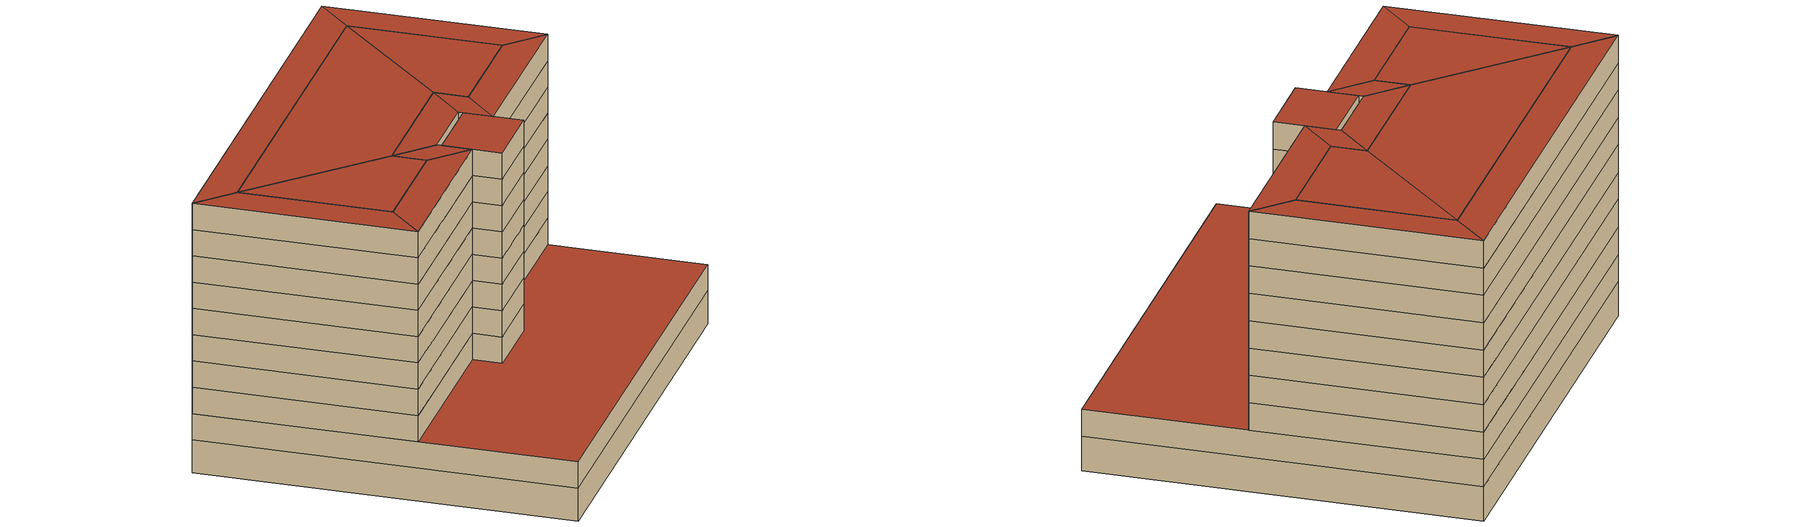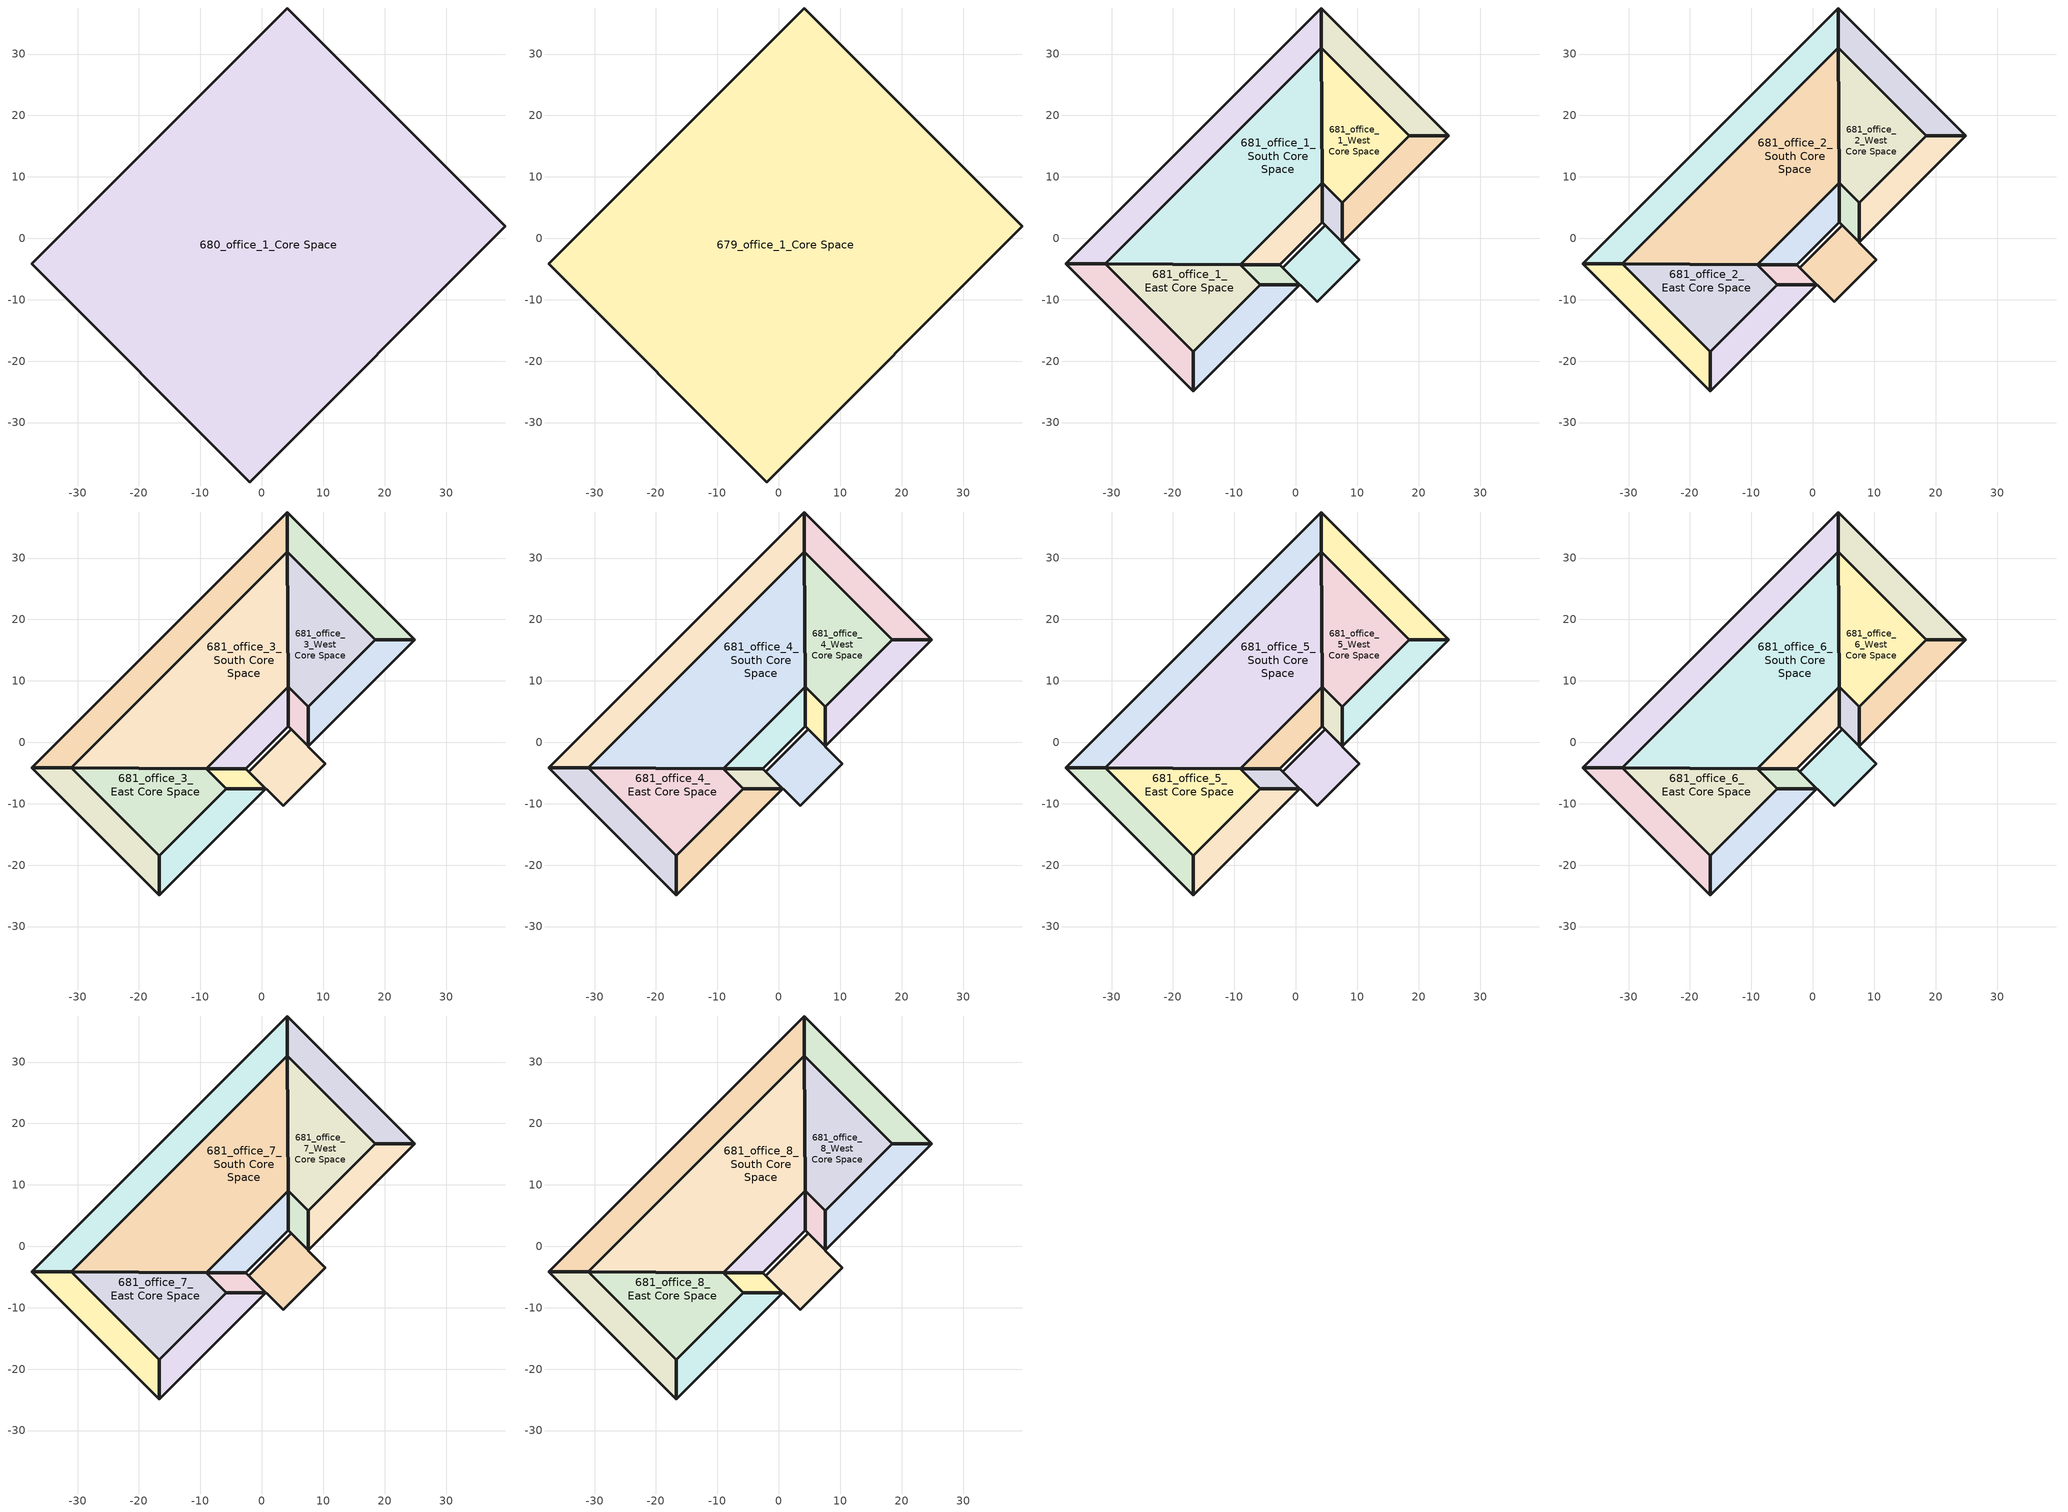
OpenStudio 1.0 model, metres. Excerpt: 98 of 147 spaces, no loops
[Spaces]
680_office_1_Core Space
 floor ground: -1.93,-39.67 -37.49,-4.11 4.11,37.49 39.67,1.93 z-4.57
 wall outside: -37.49,-4.11 -1.93,-39.67 39.67,1.93 4.11,37.49 -37.49,-4.11 z-4.57:0
 roof outside: 39.67,1.93 4.11,37.49 -37.49,-4.11 -1.93,-39.67 z0
679_office_1_Core Space
 floor ground: -1.93,-39.67 -37.49,-4.11 4.11,37.49 39.67,1.93 z0
 wall outside: -37.49,-4.11 -1.93,-39.67 39.67,1.93 4.11,37.49 -37.49,-4.11 z0:3.66
 roof outside: 39.67,1.93 4.11,37.49 -37.49,-4.11 -1.93,-39.67 z3.66
678_office_1_Core Space
 floor ground: 3.46,-10.36 -2.14,-4.76 4.76,2.14 10.36,-3.46 z3.66
 wall outside: -2.14,-4.76 3.46,-10.36 10.36,-3.46 4.76,2.14 -2.14,-4.76 z3.66:7.32
 roof outside: 10.36,-3.46 4.76,2.14 -2.14,-4.76 3.46,-10.36 z7.32
681_office_1_West Left Perimeter Space
 floor ground: 4.11,37.49 24.91,16.69 18.44,16.69 4.11,31.02 z3.66
 wall outside: 24.91,16.69 4.11,37.49 4.11,31.02 18.44,16.69 24.91,16.69 z3.66:7.32
 roof outside: 4.11,31.02 18.44,16.69 24.91,16.69 4.11,37.49 z7.32
681_office_1_North Left Perimeter Space
 floor ground: 24.91,16.69 7.56,-0.66 7.56,5.81 18.44,16.69 z3.66
 wall outside: 7.56,-0.66 24.91,16.69 18.44,16.69 7.56,5.81 7.56,-0.66 z3.66:7.32
 roof outside: 18.44,16.69 7.56,5.81 7.56,-0.66 24.91,16.69 z7.32
681_office_1_East Left Perimeter Space
 floor ground: 7.56,-0.66 4.32,2.57 4.32,9.04 7.56,5.81 z3.66
 wall outside: 4.32,2.57 7.56,-0.66 7.56,5.81 4.32,9.04 4.32,2.57 z3.66:7.32
 roof outside: 7.56,5.81 4.32,9.04 4.32,2.57 7.56,-0.66 z7.32
681_office_1_North Lower Perimeter Space
 floor ground: 4.32,2.57 -2.57,-4.32 -9.04,-4.32 4.32,9.04 z3.66
 wall outside: -2.57,-4.32 4.32,2.57 4.32,9.04 -9.04,-4.32 -2.57,-4.32 z3.66:7.32
 roof outside: 4.32,9.04 -9.04,-4.32 -2.57,-4.32 4.32,2.57 z7.32
681_office_1_West Right Perimeter Space
 floor ground: -2.57,-4.32 0.66,-7.56 -5.81,-7.56 -9.04,-4.32 z3.66
 wall outside: 0.66,-7.56 -2.57,-4.32 -9.04,-4.32 -5.81,-7.56 0.66,-7.56 z3.66:7.32
 roof outside: -9.04,-4.32 -5.81,-7.56 0.66,-7.56 -2.57,-4.32 z7.32
681_office_1_North Right Perimeter Space
 floor ground: 0.66,-7.56 -16.69,-24.91 -16.69,-18.44 -5.81,-7.56 z3.66
 wall outside: -16.69,-24.91 0.66,-7.56 -5.81,-7.56 -16.69,-18.44 -16.69,-24.91 z3.66:7.32
 roof outside: -5.81,-7.56 -16.69,-18.44 -16.69,-24.91 0.66,-7.56 z7.32
681_office_1_East Right Perimeter Space
 floor ground: -16.69,-24.91 -37.49,-4.11 -31.02,-4.11 -16.69,-18.44 z3.66
 wall outside: -37.49,-4.11 -16.69,-24.91 -16.69,-18.44 -31.02,-4.11 -37.49,-4.11 z3.66:7.32
 roof outside: -16.69,-18.44 -31.02,-4.11 -37.49,-4.11 -16.69,-24.91 z7.32
681_office_1_South Lower Perimeter Space
 floor ground: -37.49,-4.11 4.11,37.49 4.11,31.02 -31.02,-4.11 z3.66
 wall outside: 4.11,37.49 -37.49,-4.11 -31.02,-4.11 4.11,31.02 4.11,37.49 z3.66:7.32
 roof outside: -31.02,-4.11 4.11,31.02 4.11,37.49 -37.49,-4.11 z7.32
681_office_1_West Core Space
 floor ground: 4.11,31.02 18.44,16.69 7.56,5.81 4.32,9.04 z3.66
 wall outside: 18.44,16.69 4.11,31.02 4.32,9.04 7.56,5.81 18.44,16.69 z3.66:7.32
 roof outside: 4.32,9.04 7.56,5.81 18.44,16.69 4.11,31.02 z7.32
681_office_1_South Core Space
 floor ground: 4.32,9.04 -9.04,-4.32 -31.02,-4.11 4.11,31.02 z3.66
 wall outside: -9.04,-4.32 4.32,9.04 4.11,31.02 -31.02,-4.11 -9.04,-4.32 z3.66:7.32
 roof outside: 4.11,31.02 -31.02,-4.11 -9.04,-4.32 4.32,9.04 z7.32
681_office_1_East Core Space
 floor ground: -9.04,-4.32 -5.81,-7.56 -16.69,-18.44 -31.02,-4.11 z3.66
 wall outside: -5.81,-7.56 -9.04,-4.32 -31.02,-4.11 -16.69,-18.44 -5.81,-7.56 z3.66:7.32
 roof outside: -31.02,-4.11 -16.69,-18.44 -5.81,-7.56 -9.04,-4.32 z7.32
678_office_2_Core Space
 floor ground: 3.46,-10.36 -2.14,-4.76 4.76,2.14 10.36,-3.46 z7.32
 wall outside: -2.14,-4.76 3.46,-10.36 10.36,-3.46 4.76,2.14 -2.14,-4.76 z7.32:10.97
 roof outside: 10.36,-3.46 4.76,2.14 -2.14,-4.76 3.46,-10.36 z10.97
681_office_2_West Left Perimeter Space
 floor ground: 4.11,37.49 24.91,16.69 18.44,16.69 4.11,31.02 z7.32
 wall outside: 24.91,16.69 4.11,37.49 4.11,31.02 18.44,16.69 24.91,16.69 z7.32:10.97
 roof outside: 4.11,31.02 18.44,16.69 24.91,16.69 4.11,37.49 z10.97
681_office_2_North Left Perimeter Space
 floor ground: 24.91,16.69 7.56,-0.66 7.56,5.81 18.44,16.69 z7.32
 wall outside: 7.56,-0.66 24.91,16.69 18.44,16.69 7.56,5.81 7.56,-0.66 z7.32:10.97
 roof outside: 18.44,16.69 7.56,5.81 7.56,-0.66 24.91,16.69 z10.97
681_office_2_East Left Perimeter Space
 floor ground: 7.56,-0.66 4.32,2.57 4.32,9.04 7.56,5.81 z7.32
 wall outside: 4.32,2.57 7.56,-0.66 7.56,5.81 4.32,9.04 4.32,2.57 z7.32:10.97
 roof outside: 7.56,5.81 4.32,9.04 4.32,2.57 7.56,-0.66 z10.97
681_office_2_North Lower Perimeter Space
 floor ground: 4.32,2.57 -2.57,-4.32 -9.04,-4.32 4.32,9.04 z7.32
 wall outside: -2.57,-4.32 4.32,2.57 4.32,9.04 -9.04,-4.32 -2.57,-4.32 z7.32:10.97
 roof outside: 4.32,9.04 -9.04,-4.32 -2.57,-4.32 4.32,2.57 z10.97
681_office_2_West Right Perimeter Space
 floor ground: -2.57,-4.32 0.66,-7.56 -5.81,-7.56 -9.04,-4.32 z7.32
 wall outside: 0.66,-7.56 -2.57,-4.32 -9.04,-4.32 -5.81,-7.56 0.66,-7.56 z7.32:10.97
 roof outside: -9.04,-4.32 -5.81,-7.56 0.66,-7.56 -2.57,-4.32 z10.97
681_office_2_North Right Perimeter Space
 floor ground: 0.66,-7.56 -16.69,-24.91 -16.69,-18.44 -5.81,-7.56 z7.32
 wall outside: -16.69,-24.91 0.66,-7.56 -5.81,-7.56 -16.69,-18.44 -16.69,-24.91 z7.32:10.97
 roof outside: -5.81,-7.56 -16.69,-18.44 -16.69,-24.91 0.66,-7.56 z10.97
681_office_2_East Right Perimeter Space
 floor ground: -16.69,-24.91 -37.49,-4.11 -31.02,-4.11 -16.69,-18.44 z7.32
 wall outside: -37.49,-4.11 -16.69,-24.91 -16.69,-18.44 -31.02,-4.11 -37.49,-4.11 z7.32:10.97
 roof outside: -16.69,-18.44 -31.02,-4.11 -37.49,-4.11 -16.69,-24.91 z10.97
681_office_2_South Lower Perimeter Space
 floor ground: -37.49,-4.11 4.11,37.49 4.11,31.02 -31.02,-4.11 z7.32
 wall outside: 4.11,37.49 -37.49,-4.11 -31.02,-4.11 4.11,31.02 4.11,37.49 z7.32:10.97
 roof outside: -31.02,-4.11 4.11,31.02 4.11,37.49 -37.49,-4.11 z10.97
681_office_2_West Core Space
 floor ground: 4.11,31.02 18.44,16.69 7.56,5.81 4.32,9.04 z7.32
 wall outside: 18.44,16.69 4.11,31.02 4.32,9.04 7.56,5.81 18.44,16.69 z7.32:10.97
 roof outside: 4.32,9.04 7.56,5.81 18.44,16.69 4.11,31.02 z10.97
681_office_2_South Core Space
 floor ground: 4.32,9.04 -9.04,-4.32 -31.02,-4.11 4.11,31.02 z7.32
 wall outside: -9.04,-4.32 4.32,9.04 4.11,31.02 -31.02,-4.11 -9.04,-4.32 z7.32:10.97
 roof outside: 4.11,31.02 -31.02,-4.11 -9.04,-4.32 4.32,9.04 z10.97
681_office_2_East Core Space
 floor ground: -9.04,-4.32 -5.81,-7.56 -16.69,-18.44 -31.02,-4.11 z7.32
 wall outside: -5.81,-7.56 -9.04,-4.32 -31.02,-4.11 -16.69,-18.44 -5.81,-7.56 z7.32:10.97
 roof outside: -31.02,-4.11 -16.69,-18.44 -5.81,-7.56 -9.04,-4.32 z10.97
678_office_3_Core Space
 floor ground: 3.46,-10.36 -2.14,-4.76 4.76,2.14 10.36,-3.46 z10.97
 wall outside: -2.14,-4.76 3.46,-10.36 10.36,-3.46 4.76,2.14 -2.14,-4.76 z10.97:14.63
 roof outside: 10.36,-3.46 4.76,2.14 -2.14,-4.76 3.46,-10.36 z14.63
681_office_3_West Left Perimeter Space
 floor ground: 4.11,37.49 24.91,16.69 18.44,16.69 4.11,31.02 z10.97
 wall outside: 24.91,16.69 4.11,37.49 4.11,31.02 18.44,16.69 24.91,16.69 z10.97:14.63
 roof outside: 4.11,31.02 18.44,16.69 24.91,16.69 4.11,37.49 z14.63
681_office_3_North Left Perimeter Space
 floor ground: 24.91,16.69 7.56,-0.66 7.56,5.81 18.44,16.69 z10.97
 wall outside: 7.56,-0.66 24.91,16.69 18.44,16.69 7.56,5.81 7.56,-0.66 z10.97:14.63
 roof outside: 18.44,16.69 7.56,5.81 7.56,-0.66 24.91,16.69 z14.63
681_office_3_East Left Perimeter Space
 floor ground: 7.56,-0.66 4.32,2.57 4.32,9.04 7.56,5.81 z10.97
 wall outside: 4.32,2.57 7.56,-0.66 7.56,5.81 4.32,9.04 4.32,2.57 z10.97:14.63
 roof outside: 7.56,5.81 4.32,9.04 4.32,2.57 7.56,-0.66 z14.63
681_office_3_North Lower Perimeter Space
 floor ground: 4.32,2.57 -2.57,-4.32 -9.04,-4.32 4.32,9.04 z10.97
 wall outside: -2.57,-4.32 4.32,2.57 4.32,9.04 -9.04,-4.32 -2.57,-4.32 z10.97:14.63
 roof outside: 4.32,9.04 -9.04,-4.32 -2.57,-4.32 4.32,2.57 z14.63
681_office_3_West Right Perimeter Space
 floor ground: -2.57,-4.32 0.66,-7.56 -5.81,-7.56 -9.04,-4.32 z10.97
 wall outside: 0.66,-7.56 -2.57,-4.32 -9.04,-4.32 -5.81,-7.56 0.66,-7.56 z10.97:14.63
 roof outside: -9.04,-4.32 -5.81,-7.56 0.66,-7.56 -2.57,-4.32 z14.63
681_office_3_North Right Perimeter Space
 floor ground: 0.66,-7.56 -16.69,-24.91 -16.69,-18.44 -5.81,-7.56 z10.97
 wall outside: -16.69,-24.91 0.66,-7.56 -5.81,-7.56 -16.69,-18.44 -16.69,-24.91 z10.97:14.63
 roof outside: -5.81,-7.56 -16.69,-18.44 -16.69,-24.91 0.66,-7.56 z14.63
681_office_3_East Right Perimeter Space
 floor ground: -16.69,-24.91 -37.49,-4.11 -31.02,-4.11 -16.69,-18.44 z10.97
 wall outside: -37.49,-4.11 -16.69,-24.91 -16.69,-18.44 -31.02,-4.11 -37.49,-4.11 z10.97:14.63
 roof outside: -16.69,-18.44 -31.02,-4.11 -37.49,-4.11 -16.69,-24.91 z14.63
681_office_3_South Lower Perimeter Space
 floor ground: -37.49,-4.11 4.11,37.49 4.11,31.02 -31.02,-4.11 z10.97
 wall outside: 4.11,37.49 -37.49,-4.11 -31.02,-4.11 4.11,31.02 4.11,37.49 z10.97:14.63
 roof outside: -31.02,-4.11 4.11,31.02 4.11,37.49 -37.49,-4.11 z14.63
681_office_3_West Core Space
 floor ground: 4.11,31.02 18.44,16.69 7.56,5.81 4.32,9.04 z10.97
 wall outside: 18.44,16.69 4.11,31.02 4.32,9.04 7.56,5.81 18.44,16.69 z10.97:14.63
 roof outside: 4.32,9.04 7.56,5.81 18.44,16.69 4.11,31.02 z14.63
681_office_3_South Core Space
 floor ground: 4.32,9.04 -9.04,-4.32 -31.02,-4.11 4.11,31.02 z10.97
 wall outside: -9.04,-4.32 4.32,9.04 4.11,31.02 -31.02,-4.11 -9.04,-4.32 z10.97:14.63
 roof outside: 4.11,31.02 -31.02,-4.11 -9.04,-4.32 4.32,9.04 z14.63
681_office_3_East Core Space
 floor ground: -9.04,-4.32 -5.81,-7.56 -16.69,-18.44 -31.02,-4.11 z10.97
 wall outside: -5.81,-7.56 -9.04,-4.32 -31.02,-4.11 -16.69,-18.44 -5.81,-7.56 z10.97:14.63
 roof outside: -31.02,-4.11 -16.69,-18.44 -5.81,-7.56 -9.04,-4.32 z14.63
678_office_4_Core Space
 floor ground: 3.46,-10.36 -2.14,-4.76 4.76,2.14 10.36,-3.46 z14.63
 wall outside: -2.14,-4.76 3.46,-10.36 10.36,-3.46 4.76,2.14 -2.14,-4.76 z14.63:18.29
 roof outside: 10.36,-3.46 4.76,2.14 -2.14,-4.76 3.46,-10.36 z18.29
681_office_4_West Left Perimeter Space
 floor ground: 4.11,37.49 24.91,16.69 18.44,16.69 4.11,31.02 z14.63
 wall outside: 24.91,16.69 4.11,37.49 4.11,31.02 18.44,16.69 24.91,16.69 z14.63:18.29
 roof outside: 4.11,31.02 18.44,16.69 24.91,16.69 4.11,37.49 z18.29
681_office_4_North Left Perimeter Space
 floor ground: 24.91,16.69 7.56,-0.66 7.56,5.81 18.44,16.69 z14.63
 wall outside: 7.56,-0.66 24.91,16.69 18.44,16.69 7.56,5.81 7.56,-0.66 z14.63:18.29
 roof outside: 18.44,16.69 7.56,5.81 7.56,-0.66 24.91,16.69 z18.29
681_office_4_East Left Perimeter Space
 floor ground: 7.56,-0.66 4.32,2.57 4.32,9.04 7.56,5.81 z14.63
 wall outside: 4.32,2.57 7.56,-0.66 7.56,5.81 4.32,9.04 4.32,2.57 z14.63:18.29
 roof outside: 7.56,5.81 4.32,9.04 4.32,2.57 7.56,-0.66 z18.29
681_office_4_North Lower Perimeter Space
 floor ground: 4.32,2.57 -2.57,-4.32 -9.04,-4.32 4.32,9.04 z14.63
 wall outside: -2.57,-4.32 4.32,2.57 4.32,9.04 -9.04,-4.32 -2.57,-4.32 z14.63:18.29
 roof outside: 4.32,9.04 -9.04,-4.32 -2.57,-4.32 4.32,2.57 z18.29
681_office_4_West Right Perimeter Space
 floor ground: -2.57,-4.32 0.66,-7.56 -5.81,-7.56 -9.04,-4.32 z14.63
 wall outside: 0.66,-7.56 -2.57,-4.32 -9.04,-4.32 -5.81,-7.56 0.66,-7.56 z14.63:18.29
 roof outside: -9.04,-4.32 -5.81,-7.56 0.66,-7.56 -2.57,-4.32 z18.29
681_office_4_North Right Perimeter Space
 floor ground: 0.66,-7.56 -16.69,-24.91 -16.69,-18.44 -5.81,-7.56 z14.63
 wall outside: -16.69,-24.91 0.66,-7.56 -5.81,-7.56 -16.69,-18.44 -16.69,-24.91 z14.63:18.29
 roof outside: -5.81,-7.56 -16.69,-18.44 -16.69,-24.91 0.66,-7.56 z18.29
681_office_4_East Right Perimeter Space
 floor ground: -16.69,-24.91 -37.49,-4.11 -31.02,-4.11 -16.69,-18.44 z14.63
 wall outside: -37.49,-4.11 -16.69,-24.91 -16.69,-18.44 -31.02,-4.11 -37.49,-4.11 z14.63:18.29
 roof outside: -16.69,-18.44 -31.02,-4.11 -37.49,-4.11 -16.69,-24.91 z18.29
681_office_4_South Lower Perimeter Space
 floor ground: -37.49,-4.11 4.11,37.49 4.11,31.02 -31.02,-4.11 z14.63
 wall outside: 4.11,37.49 -37.49,-4.11 -31.02,-4.11 4.11,31.02 4.11,37.49 z14.63:18.29
 roof outside: -31.02,-4.11 4.11,31.02 4.11,37.49 -37.49,-4.11 z18.29
681_office_4_West Core Space
 floor ground: 4.11,31.02 18.44,16.69 7.56,5.81 4.32,9.04 z14.63
 wall outside: 18.44,16.69 4.11,31.02 4.32,9.04 7.56,5.81 18.44,16.69 z14.63:18.29
 roof outside: 4.32,9.04 7.56,5.81 18.44,16.69 4.11,31.02 z18.29
681_office_4_South Core Space
 floor ground: 4.32,9.04 -9.04,-4.32 -31.02,-4.11 4.11,31.02 z14.63
 wall outside: -9.04,-4.32 4.32,9.04 4.11,31.02 -31.02,-4.11 -9.04,-4.32 z14.63:18.29
 roof outside: 4.11,31.02 -31.02,-4.11 -9.04,-4.32 4.32,9.04 z18.29
681_office_4_East Core Space
 floor ground: -9.04,-4.32 -5.81,-7.56 -16.69,-18.44 -31.02,-4.11 z14.63
 wall outside: -5.81,-7.56 -9.04,-4.32 -31.02,-4.11 -16.69,-18.44 -5.81,-7.56 z14.63:18.29
 roof outside: -31.02,-4.11 -16.69,-18.44 -5.81,-7.56 -9.04,-4.32 z18.29
678_office_5_Core Space
 floor ground: 3.46,-10.36 -2.14,-4.76 4.76,2.14 10.36,-3.46 z18.29
 wall outside: -2.14,-4.76 3.46,-10.36 10.36,-3.46 4.76,2.14 -2.14,-4.76 z18.29:21.95
 roof outside: 10.36,-3.46 4.76,2.14 -2.14,-4.76 3.46,-10.36 z21.95
681_office_5_West Left Perimeter Space
 floor ground: 4.11,37.49 24.91,16.69 18.44,16.69 4.11,31.02 z18.29
 wall outside: 24.91,16.69 4.11,37.49 4.11,31.02 18.44,16.69 24.91,16.69 z18.29:21.95
 roof outside: 4.11,31.02 18.44,16.69 24.91,16.69 4.11,37.49 z21.95
681_office_5_North Left Perimeter Space
 floor ground: 24.91,16.69 7.56,-0.66 7.56,5.81 18.44,16.69 z18.29
 wall outside: 7.56,-0.66 24.91,16.69 18.44,16.69 7.56,5.81 7.56,-0.66 z18.29:21.95
 roof outside: 18.44,16.69 7.56,5.81 7.56,-0.66 24.91,16.69 z21.95
681_office_5_East Left Perimeter Space
 floor ground: 7.56,-0.66 4.32,2.57 4.32,9.04 7.56,5.81 z18.29
 wall outside: 4.32,2.57 7.56,-0.66 7.56,5.81 4.32,9.04 4.32,2.57 z18.29:21.95
 roof outside: 7.56,5.81 4.32,9.04 4.32,2.57 7.56,-0.66 z21.95
681_office_5_North Lower Perimeter Space
 floor ground: 4.32,2.57 -2.57,-4.32 -9.04,-4.32 4.32,9.04 z18.29
 wall outside: -2.57,-4.32 4.32,2.57 4.32,9.04 -9.04,-4.32 -2.57,-4.32 z18.29:21.95
 roof outside: 4.32,9.04 -9.04,-4.32 -2.57,-4.32 4.32,2.57 z21.95
681_office_5_West Right Perimeter Space
 floor ground: -2.57,-4.32 0.66,-7.56 -5.81,-7.56 -9.04,-4.32 z18.29
 wall outside: 0.66,-7.56 -2.57,-4.32 -9.04,-4.32 -5.81,-7.56 0.66,-7.56 z18.29:21.95
 roof outside: -9.04,-4.32 -5.81,-7.56 0.66,-7.56 -2.57,-4.32 z21.95
681_office_5_North Right Perimeter Space
 floor ground: 0.66,-7.56 -16.69,-24.91 -16.69,-18.44 -5.81,-7.56 z18.29
 wall outside: -16.69,-24.91 0.66,-7.56 -5.81,-7.56 -16.69,-18.44 -16.69,-24.91 z18.29:21.95
 roof outside: -5.81,-7.56 -16.69,-18.44 -16.69,-24.91 0.66,-7.56 z21.95
681_office_5_East Right Perimeter Space
 floor ground: -16.69,-24.91 -37.49,-4.11 -31.02,-4.11 -16.69,-18.44 z18.29
 wall outside: -37.49,-4.11 -16.69,-24.91 -16.69,-18.44 -31.02,-4.11 -37.49,-4.11 z18.29:21.95
 roof outside: -16.69,-18.44 -31.02,-4.11 -37.49,-4.11 -16.69,-24.91 z21.95
681_office_5_South Lower Perimeter Space
 floor ground: -37.49,-4.11 4.11,37.49 4.11,31.02 -31.02,-4.11 z18.29
 wall outside: 4.11,37.49 -37.49,-4.11 -31.02,-4.11 4.11,31.02 4.11,37.49 z18.29:21.95
 roof outside: -31.02,-4.11 4.11,31.02 4.11,37.49 -37.49,-4.11 z21.95
681_office_5_West Core Space
 floor ground: 4.11,31.02 18.44,16.69 7.56,5.81 4.32,9.04 z18.29
 wall outside: 18.44,16.69 4.11,31.02 4.32,9.04 7.56,5.81 18.44,16.69 z18.29:21.95
 roof outside: 4.32,9.04 7.56,5.81 18.44,16.69 4.11,31.02 z21.95
681_office_5_South Core Space
 floor ground: 4.32,9.04 -9.04,-4.32 -31.02,-4.11 4.11,31.02 z18.29
 wall outside: -9.04,-4.32 4.32,9.04 4.11,31.02 -31.02,-4.11 -9.04,-4.32 z18.29:21.95
 roof outside: 4.11,31.02 -31.02,-4.11 -9.04,-4.32 4.32,9.04 z21.95
681_office_5_East Core Space
 floor ground: -9.04,-4.32 -5.81,-7.56 -16.69,-18.44 -31.02,-4.11 z18.29
 wall outside: -5.81,-7.56 -9.04,-4.32 -31.02,-4.11 -16.69,-18.44 -5.81,-7.56 z18.29:21.95
 roof outside: -31.02,-4.11 -16.69,-18.44 -5.81,-7.56 -9.04,-4.32 z21.95
678_office_6_Core Space
 floor ground: 3.46,-10.36 -2.14,-4.76 4.76,2.14 10.36,-3.46 z21.95
 wall outside: -2.14,-4.76 3.46,-10.36 10.36,-3.46 4.76,2.14 -2.14,-4.76 z21.95:25.6
 roof outside: 10.36,-3.46 4.76,2.14 -2.14,-4.76 3.46,-10.36 z25.6
681_office_6_West Left Perimeter Space
 floor ground: 4.11,37.49 24.91,16.69 18.44,16.69 4.11,31.02 z21.95
 wall outside: 24.91,16.69 4.11,37.49 4.11,31.02 18.44,16.69 24.91,16.69 z21.95:25.6
 roof outside: 4.11,31.02 18.44,16.69 24.91,16.69 4.11,37.49 z25.6
681_office_6_North Left Perimeter Space
 floor ground: 24.91,16.69 7.56,-0.66 7.56,5.81 18.44,16.69 z21.95
 wall outside: 7.56,-0.66 24.91,16.69 18.44,16.69 7.56,5.81 7.56,-0.66 z21.95:25.6
 roof outside: 18.44,16.69 7.56,5.81 7.56,-0.66 24.91,16.69 z25.6
681_office_6_East Left Perimeter Space
 floor ground: 7.56,-0.66 4.32,2.57 4.32,9.04 7.56,5.81 z21.95
 wall outside: 4.32,2.57 7.56,-0.66 7.56,5.81 4.32,9.04 4.32,2.57 z21.95:25.6
 roof outside: 7.56,5.81 4.32,9.04 4.32,2.57 7.56,-0.66 z25.6
681_office_6_North Lower Perimeter Space
 floor ground: 4.32,2.57 -2.57,-4.32 -9.04,-4.32 4.32,9.04 z21.95
 wall outside: -2.57,-4.32 4.32,2.57 4.32,9.04 -9.04,-4.32 -2.57,-4.32 z21.95:25.6
 roof outside: 4.32,9.04 -9.04,-4.32 -2.57,-4.32 4.32,2.57 z25.6
681_office_6_West Right Perimeter Space
 floor ground: -2.57,-4.32 0.66,-7.56 -5.81,-7.56 -9.04,-4.32 z21.95
 wall outside: 0.66,-7.56 -2.57,-4.32 -9.04,-4.32 -5.81,-7.56 0.66,-7.56 z21.95:25.6
 roof outside: -9.04,-4.32 -5.81,-7.56 0.66,-7.56 -2.57,-4.32 z25.6
681_office_6_North Right Perimeter Space
 floor ground: 0.66,-7.56 -16.69,-24.91 -16.69,-18.44 -5.81,-7.56 z21.95
 wall outside: -16.69,-24.91 0.66,-7.56 -5.81,-7.56 -16.69,-18.44 -16.69,-24.91 z21.95:25.6
 roof outside: -5.81,-7.56 -16.69,-18.44 -16.69,-24.91 0.66,-7.56 z25.6
681_office_6_East Right Perimeter Space
 floor ground: -16.69,-24.91 -37.49,-4.11 -31.02,-4.11 -16.69,-18.44 z21.95
 wall outside: -37.49,-4.11 -16.69,-24.91 -16.69,-18.44 -31.02,-4.11 -37.49,-4.11 z21.95:25.6
 roof outside: -16.69,-18.44 -31.02,-4.11 -37.49,-4.11 -16.69,-24.91 z25.6
681_office_6_South Lower Perimeter Space
 floor ground: -37.49,-4.11 4.11,37.49 4.11,31.02 -31.02,-4.11 z21.95
 wall outside: 4.11,37.49 -37.49,-4.11 -31.02,-4.11 4.11,31.02 4.11,37.49 z21.95:25.6
 roof outside: -31.02,-4.11 4.11,31.02 4.11,37.49 -37.49,-4.11 z25.6
681_office_6_West Core Space
 floor ground: 4.11,31.02 18.44,16.69 7.56,5.81 4.32,9.04 z21.95
 wall outside: 18.44,16.69 4.11,31.02 4.32,9.04 7.56,5.81 18.44,16.69 z21.95:25.6
 roof outside: 4.32,9.04 7.56,5.81 18.44,16.69 4.11,31.02 z25.6
681_office_6_South Core Space
 floor ground: 4.32,9.04 -9.04,-4.32 -31.02,-4.11 4.11,31.02 z21.95
 wall outside: -9.04,-4.32 4.32,9.04 4.11,31.02 -31.02,-4.11 -9.04,-4.32 z21.95:25.6
 roof outside: 4.11,31.02 -31.02,-4.11 -9.04,-4.32 4.32,9.04 z25.6
681_office_6_East Core Space
 floor ground: -9.04,-4.32 -5.81,-7.56 -16.69,-18.44 -31.02,-4.11 z21.95
 wall outside: -5.81,-7.56 -9.04,-4.32 -31.02,-4.11 -16.69,-18.44 -5.81,-7.56 z21.95:25.6
 roof outside: -31.02,-4.11 -16.69,-18.44 -5.81,-7.56 -9.04,-4.32 z25.6
678_office_7_Core Space
 floor ground: 3.46,-10.36 -2.14,-4.76 4.76,2.14 10.36,-3.46 z25.6
 wall outside: -2.14,-4.76 3.46,-10.36 10.36,-3.46 4.76,2.14 -2.14,-4.76 z25.6:29.26
 roof outside: 10.36,-3.46 4.76,2.14 -2.14,-4.76 3.46,-10.36 z29.26
681_office_7_West Left Perimeter Space
 floor ground: 4.11,37.49 24.91,16.69 18.44,16.69 4.11,31.02 z25.6
 wall outside: 24.91,16.69 4.11,37.49 4.11,31.02 18.44,16.69 24.91,16.69 z25.6:29.26
 roof outside: 4.11,31.02 18.44,16.69 24.91,16.69 4.11,37.49 z29.26
681_office_7_North Left Perimeter Space
 floor ground: 24.91,16.69 7.56,-0.66 7.56,5.81 18.44,16.69 z25.6
 wall outside: 7.56,-0.66 24.91,16.69 18.44,16.69 7.56,5.81 7.56,-0.66 z25.6:29.26
 roof outside: 18.44,16.69 7.56,5.81 7.56,-0.66 24.91,16.69 z29.26
681_office_7_East Left Perimeter Space
 floor ground: 7.56,-0.66 4.32,2.57 4.32,9.04 7.56,5.81 z25.6
 wall outside: 4.32,2.57 7.56,-0.66 7.56,5.81 4.32,9.04 4.32,2.57 z25.6:29.26
 roof outside: 7.56,5.81 4.32,9.04 4.32,2.57 7.56,-0.66 z29.26
681_office_7_North Lower Perimeter Space
 floor ground: 4.32,2.57 -2.57,-4.32 -9.04,-4.32 4.32,9.04 z25.6
 wall outside: -2.57,-4.32 4.32,2.57 4.32,9.04 -9.04,-4.32 -2.57,-4.32 z25.6:29.26
 roof outside: 4.32,9.04 -9.04,-4.32 -2.57,-4.32 4.32,2.57 z29.26
681_office_7_West Right Perimeter Space
 floor ground: -2.57,-4.32 0.66,-7.56 -5.81,-7.56 -9.04,-4.32 z25.6
 wall outside: 0.66,-7.56 -2.57,-4.32 -9.04,-4.32 -5.81,-7.56 0.66,-7.56 z25.6:29.26
 roof outside: -9.04,-4.32 -5.81,-7.56 0.66,-7.56 -2.57,-4.32 z29.26
681_office_7_North Right Perimeter Space
 floor ground: 0.66,-7.56 -16.69,-24.91 -16.69,-18.44 -5.81,-7.56 z25.6
 wall outside: -16.69,-24.91 0.66,-7.56 -5.81,-7.56 -16.69,-18.44 -16.69,-24.91 z25.6:29.26
 roof outside: -5.81,-7.56 -16.69,-18.44 -16.69,-24.91 0.66,-7.56 z29.26
681_office_7_East Right Perimeter Space
 floor ground: -16.69,-24.91 -37.49,-4.11 -31.02,-4.11 -16.69,-18.44 z25.6
 wall outside: -37.49,-4.11 -16.69,-24.91 -16.69,-18.44 -31.02,-4.11 -37.49,-4.11 z25.6:29.26
 roof outside: -16.69,-18.44 -31.02,-4.11 -37.49,-4.11 -16.69,-24.91 z29.26
681_office_7_South Lower Perimeter Space
 floor ground: -37.49,-4.11 4.11,37.49 4.11,31.02 -31.02,-4.11 z25.6
 wall outside: 4.11,37.49 -37.49,-4.11 -31.02,-4.11 4.11,31.02 4.11,37.49 z25.6:29.26
 roof outside: -31.02,-4.11 4.11,31.02 4.11,37.49 -37.49,-4.11 z29.26
681_office_7_West Core Space
 floor ground: 4.11,31.02 18.44,16.69 7.56,5.81 4.32,9.04 z25.6
 wall outside: 18.44,16.69 4.11,31.02 4.32,9.04 7.56,5.81 18.44,16.69 z25.6:29.26
 roof outside: 4.32,9.04 7.56,5.81 18.44,16.69 4.11,31.02 z29.26
681_office_7_South Core Space
 floor ground: 4.32,9.04 -9.04,-4.32 -31.02,-4.11 4.11,31.02 z25.6
 wall outside: -9.04,-4.32 4.32,9.04 4.11,31.02 -31.02,-4.11 -9.04,-4.32 z25.6:29.26
 roof outside: 4.11,31.02 -31.02,-4.11 -9.04,-4.32 4.32,9.04 z29.26
681_office_7_East Core Space
 floor ground: -9.04,-4.32 -5.81,-7.56 -16.69,-18.44 -31.02,-4.11 z25.6
 wall outside: -5.81,-7.56 -9.04,-4.32 -31.02,-4.11 -16.69,-18.44 -5.81,-7.56 z25.6:29.26
 roof outside: -31.02,-4.11 -16.69,-18.44 -5.81,-7.56 -9.04,-4.32 z29.26
678_office_8_Core Space
 floor ground: 3.46,-10.36 -2.14,-4.76 4.76,2.14 10.36,-3.46 z29.26
 wall outside: -2.14,-4.76 3.46,-10.36 10.36,-3.46 4.76,2.14 -2.14,-4.76 z29.26:32.92
 roof outside: 10.36,-3.46 4.76,2.14 -2.14,-4.76 3.46,-10.36 z32.92
681_office_8_West Left Perimeter Space
 floor ground: 4.11,37.49 24.91,16.69 18.44,16.69 4.11,31.02 z29.26
 wall outside: 24.91,16.69 4.11,37.49 4.11,31.02 18.44,16.69 24.91,16.69 z29.26:32.92
 roof outside: 4.11,31.02 18.44,16.69 24.91,16.69 4.11,37.49 z32.92
681_office_8_North Left Perimeter Space
 floor ground: 24.91,16.69 7.56,-0.66 7.56,5.81 18.44,16.69 z29.26
 wall outside: 7.56,-0.66 24.91,16.69 18.44,16.69 7.56,5.81 7.56,-0.66 z29.26:32.92
 roof outside: 18.44,16.69 7.56,5.81 7.56,-0.66 24.91,16.69 z32.92
681_office_8_East Left Perimeter Space
 floor ground: 7.56,-0.66 4.32,2.57 4.32,9.04 7.56,5.81 z29.26
 wall outside: 4.32,2.57 7.56,-0.66 7.56,5.81 4.32,9.04 4.32,2.57 z29.26:32.92
 roof outside: 7.56,5.81 4.32,9.04 4.32,2.57 7.56,-0.66 z32.92
681_office_8_North Lower Perimeter Space
 floor ground: 4.32,2.57 -2.57,-4.32 -9.04,-4.32 4.32,9.04 z29.26
 wall outside: -2.57,-4.32 4.32,2.57 4.32,9.04 -9.04,-4.32 -2.57,-4.32 z29.26:32.92
 roof outside: 4.32,9.04 -9.04,-4.32 -2.57,-4.32 4.32,2.57 z32.92
681_office_8_West Right Perimeter Space
 floor ground: -2.57,-4.32 0.66,-7.56 -5.81,-7.56 -9.04,-4.32 z29.26
 wall outside: 0.66,-7.56 -2.57,-4.32 -9.04,-4.32 -5.81,-7.56 0.66,-7.56 z29.26:32.92
 roof outside: -9.04,-4.32 -5.81,-7.56 0.66,-7.56 -2.57,-4.32 z32.92
681_office_8_North Right Perimeter Space
 floor ground: 0.66,-7.56 -16.69,-24.91 -16.69,-18.44 -5.81,-7.56 z29.26
 wall outside: -16.69,-24.91 0.66,-7.56 -5.81,-7.56 -16.69,-18.44 -16.69,-24.91 z29.26:32.92
 roof outside: -5.81,-7.56 -16.69,-18.44 -16.69,-24.91 0.66,-7.56 z32.92
681_office_8_East Right Perimeter Space
 floor ground: -16.69,-24.91 -37.49,-4.11 -31.02,-4.11 -16.69,-18.44 z29.26
 wall outside: -37.49,-4.11 -16.69,-24.91 -16.69,-18.44 -31.02,-4.11 -37.49,-4.11 z29.26:32.92
 roof outside: -16.69,-18.44 -31.02,-4.11 -37.49,-4.11 -16.69,-24.91 z32.92
681_office_8_South Lower Perimeter Space
 floor ground: -37.49,-4.11 4.11,37.49 4.11,31.02 -31.02,-4.11 z29.26
 wall outside: 4.11,37.49 -37.49,-4.11 -31.02,-4.11 4.11,31.02 4.11,37.49 z29.26:32.92
 roof outside: -31.02,-4.11 4.11,31.02 4.11,37.49 -37.49,-4.11 z32.92
681_office_8_West Core Space
 floor ground: 4.11,31.02 18.44,16.69 7.56,5.81 4.32,9.04 z29.26
 wall outside: 18.44,16.69 4.11,31.02 4.32,9.04 7.56,5.81 18.44,16.69 z29.26:32.92
 roof outside: 4.32,9.04 7.56,5.81 18.44,16.69 4.11,31.02 z32.92
681_office_8_South Core Space
 floor ground: 4.32,9.04 -9.04,-4.32 -31.02,-4.11 4.11,31.02 z29.26
 wall outside: -9.04,-4.32 4.32,9.04 4.11,31.02 -31.02,-4.11 -9.04,-4.32 z29.26:32.92
 roof outside: 4.11,31.02 -31.02,-4.11 -9.04,-4.32 4.32,9.04 z32.92
681_office_8_East Core Space
 floor ground: -9.04,-4.32 -5.81,-7.56 -16.69,-18.44 -31.02,-4.11 z29.26
 wall outside: -5.81,-7.56 -9.04,-4.32 -31.02,-4.11 -16.69,-18.44 -5.81,-7.56 z29.26:32.92
 roof outside: -31.02,-4.11 -16.69,-18.44 -5.81,-7.56 -9.04,-4.32 z32.92
[Building]
Building 1: Default Construction Set=Default Construction Set 1
[Construction]
INT-FLOOR-TOPSIDE: 1/2IN Gypsum, 4IN CONCRETE HW, CP02 CARPET PAD
INT-FLOOR-UNDERSIDE: CP02 CARPET PAD, 4IN CONCRETE HW, 1/2IN Gypsum
Standard_Int-Wall: 1/2IN Gypsum, 1/2IN Gypsum
[Material] Thermal Absorptance=0.9
Name | Roughness | Thickness {m} | Conductivity {W/m-K} | Density {kg/m3} | Specific Heat {J/kg-K} | Solar Absorptance | Visible Absorptance
1/2IN Gypsum | Smooth | 0.0127 | 0.16 | 784.9 | 830 | 0.92 | 0.92
4IN CONCRETE HW | Rough | 0.1016 | 1.311 | 2240 | 836.8 | 0.7 | 0.7
[Material:NoMass]
CP02 CARPET PAD: Roughness=VeryRough; Thermal Resistance {m2-K/W}=0.2165; Thermal Absorptance=0.9; Solar Absorptance=0.7; Visible Absorptance=0.8
[DefaultSurfaceConstructions]
Default Surface Constructions 1: Floor Construction=INT-FLOOR-TOPSIDE; Wall Construction=Standard_Int-Wall; Roof Ceiling Construction=INT-FLOOR-UNDERSIDE
[DefaultConstructionSet]
Default Construction Set 1: Default Interior Surface Constructions=Default Surface Constructions 1
[BuildingStory]
Name | Nominal Z Coordinate {m} | Nominal Floor to Floor Height {m}
Story 1; Story 14; Story 16 | 0 | 3.6576
Story 2; Story 17 | 3.6576 | 3.6576
Story 3; Story 18 | 7.3152 | 3.6576
Story 4; Story 19 | 10.9728 | 3.6576
Story 5; Story 20 | 14.6304 | 3.6576
Story 6; Story 21 | 18.288 | 3.6576
Story 7; Story 22 | 21.9456 | 3.6576
Story 8; Story 23 | 25.6032 | 3.6576
Story 15 | 0 | 4.572
[ThermalZone] Use Ideal Air Loads=No
Thermal Zone 1; Thermal Zone 2; Thermal Zone 3; Thermal Zone 4; Thermal Zone 5; Thermal Zone 6; Thermal Zone 7; Thermal Zone 8; Thermal Zone 14; Thermal Zone 15; 681_office_1_West Left Perimeter; 681_office_1_North Left Perimeter; 681_office_1_East Left Perimeter; 681_office_1_North Lower Perimeter; 681_office_1_West Right Perimeter; 681_office_1_North Right Perimeter; 681_office_1_East Right Perimeter; 681_office_1_South Lower Perimeter; 681_office_1_West Core; 681_office_1_South Core; 681_office_1_East Core; 681_office_2_West Left Perimeter; 681_office_2_North Left Perimeter; 681_office_2_East Left Perimeter; 681_office_2_North Lower Perimeter; 681_office_2_West Right Perimeter; 681_office_2_North Right Perimeter; 681_office_2_East Right Perimeter; 681_office_2_South Lower Perimeter; 681_office_2_West Core; 681_office_2_South Core; 681_office_2_East Core; 681_office_3_West Left Perimeter; 681_office_3_North Left Perimeter; 681_office_3_East Left Perimeter; 681_office_3_North Lower Perimeter; 681_office_3_West Right Perimeter; 681_office_3_North Right Perimeter; 681_office_3_East Right Perimeter; 681_office_3_South Lower Perimeter; 681_office_3_West Core; 681_office_3_South Core; 681_office_3_East Core; 681_office_4_West Left Perimeter; 681_office_4_North Left Perimeter; 681_office_4_East Left Perimeter; 681_office_4_North Lower Perimeter; 681_office_4_West Right Perimeter; 681_office_4_North Right Perimeter; 681_office_4_East Right Perimeter; 681_office_4_South Lower Perimeter; 681_office_4_West Core; 681_office_4_South Core; 681_office_4_East Core; 681_office_5_West Left Perimeter; 681_office_5_North Left Perimeter; 681_office_5_East Left Perimeter; 681_office_5_North Lower Perimeter; 681_office_5_West Right Perimeter; 681_office_5_North Right Perimeter; 681_office_5_East Right Perimeter; 681_office_5_South Lower Perimeter; 681_office_5_West Core; 681_office_5_South Core; 681_office_5_East Core; 681_office_6_West Left Perimeter; 681_office_6_North Left Perimeter; 681_office_6_East Left Perimeter; 681_office_6_North Lower Perimeter; 681_office_6_West Right Perimeter; 681_office_6_North Right Perimeter; 681_office_6_East Right Perimeter; 681_office_6_South Lower Perimeter; 681_office_6_West Core; 681_office_6_South Core; 681_office_6_East Core; 681_office_7_West Left Perimeter; 681_office_7_North Left Perimeter; 681_office_7_East Left Perimeter; 681_office_7_North Lower Perimeter; 681_office_7_West Right Perimeter; 681_office_7_North Right Perimeter; 681_office_7_East Right Perimeter; 681_office_7_South Lower Perimeter; 681_office_7_West Core; 681_office_7_South Core; 681_office_7_East Core; 681_office_8_West Left Perimeter; 681_office_8_North Left Perimeter; 681_office_8_East Left Perimeter; 681_office_8_North Lower Perimeter; 681_office_8_West Right Perimeter; 681_office_8_North Right Perimeter; 681_office_8_East Right Perimeter; 681_office_8_South Lower Perimeter; 681_office_8_West Core; 681_office_8_South Core; 681_office_8_East Core
[Sizing:Zone] Zone Cooling Design Supply Air Temperature {C}=14; Zone Heating Design Supply Air Temperature {C}=40; Zone Cooling Design Supply Air Humidity Ratio {kg-H2O/kg-air}=0.0085; Zone Heating Design Supply Air Humidity Ratio {kg-H2O/kg-air}=0.008; Cooling Design Air Flow Method=DesignDay; Heating Design Air Flow Method=DesignDay
Thermal Zone 1; Thermal Zone 2; Thermal Zone 3; Thermal Zone 4; Thermal Zone 5; Thermal Zone 6; Thermal Zone 7; Thermal Zone 8; Thermal Zone 9; Thermal Zone 10; Thermal Zone 11; Thermal Zone 12; Thermal Zone 13; Thermal Zone 14; Thermal Zone 15; 681_office_1_West Left Perimeter; 681_office_1_North Left Perimeter; 681_office_1_East Left Perimeter; 681_office_1_North Lower Perimeter; 681_office_1_West Right Perimeter; 681_office_1_North Right Perimeter; 681_office_1_East Right Perimeter; 681_office_1_South Lower Perimeter; 681_office_1_West Core; 681_office_1_South Core; 681_office_1_East Core; 681_office_2_West Left Perimeter; 681_office_2_North Left Perimeter; 681_office_2_East Left Perimeter; 681_office_2_North Lower Perimeter; 681_office_2_West Right Perimeter; 681_office_2_North Right Perimeter; 681_office_2_East Right Perimeter; 681_office_2_South Lower Perimeter; 681_office_2_West Core; 681_office_2_South Core; 681_office_2_East Core; 681_office_3_West Left Perimeter; 681_office_3_North Left Perimeter; 681_office_3_East Left Perimeter; 681_office_3_North Lower Perimeter; 681_office_3_West Right Perimeter; 681_office_3_North Right Perimeter; 681_office_3_East Right Perimeter; 681_office_3_South Lower Perimeter; 681_office_3_West Core; 681_office_3_South Core; 681_office_3_East Core; 681_office_4_West Left Perimeter; 681_office_4_North Left Perimeter; 681_office_4_East Left Perimeter; 681_office_4_North Lower Perimeter; 681_office_4_West Right Perimeter; 681_office_4_North Right Perimeter; 681_office_4_East Right Perimeter; 681_office_4_South Lower Perimeter; 681_office_4_West Core; 681_office_4_South Core; 681_office_4_East Core; 681_office_5_West Left Perimeter; 681_office_5_North Left Perimeter; 681_office_5_East Left Perimeter; 681_office_5_North Lower Perimeter; 681_office_5_West Right Perimeter; 681_office_5_North Right Perimeter; 681_office_5_East Right Perimeter; 681_office_5_South Lower Perimeter; 681_office_5_West Core; 681_office_5_South Core; 681_office_5_East Core; 681_office_6_West Left Perimeter; 681_office_6_North Left Perimeter; 681_office_6_East Left Perimeter; 681_office_6_North Lower Perimeter; 681_office_6_West Right Perimeter; 681_office_6_North Right Perimeter; 681_office_6_East Right Perimeter; 681_office_6_South Lower Perimeter; 681_office_6_West Core; 681_office_6_South Core; 681_office_6_East Core; 681_office_7_West Left Perimeter; 681_office_7_North Left Perimeter; 681_office_7_East Left Perimeter; 681_office_7_North Lower Perimeter; 681_office_7_West Right Perimeter; 681_office_7_North Right Perimeter; 681_office_7_East Right Perimeter; 681_office_7_South Lower Perimeter; 681_office_7_West Core; 681_office_7_South Core; 681_office_7_East Core; 681_office_8_West Left Perimeter; 681_office_8_North Left Perimeter; 681_office_8_East Left Perimeter; 681_office_8_North Lower Perimeter; 681_office_8_West Right Perimeter; 681_office_8_North Right Perimeter; 681_office_8_East Right Perimeter; 681_office_8_South Lower Perimeter; 681_office_8_West Core; 681_office_8_South Core; 681_office_8_East Core; 681_office_9_West Left Perimeter; 681_office_9_North Left Perimeter; 681_office_9_East Left Perimeter; 681_office_9_North Lower Perimeter; 681_office_9_West Right Perimeter; 681_office_9_North Right Perimeter; 681_office_9_East Right Perimeter; 681_office_9_South Lower Perimeter
[Space]
Name | Building Story | Thermal Zone
678_office_1_Core Space | Story 1 | Thermal Zone 1
678_office_2_Core Space | Story 2 | Thermal Zone 2
678_office_3_Core Space | Story 3 | Thermal Zone 3
678_office_4_Core Space | Story 4 | Thermal Zone 4
678_office_5_Core Space | Story 5 | Thermal Zone 5
678_office_6_Core Space | Story 6 | Thermal Zone 6
678_office_7_Core Space | Story 7 | Thermal Zone 7
678_office_8_Core Space | Story 8 | Thermal Zone 8
679_office_1_Core Space | Story 14 | Thermal Zone 14
680_office_1_Core Space | Story 15 | Thermal Zone 15
681_office_1_West Left Perimeter Space | Story 16 | 681_office_1_West Left Perimeter
681_office_1_North Left Perimeter Space | Story 16 | 681_office_1_North Left Perimeter
681_office_1_East Left Perimeter Space | Story 16 | 681_office_1_East Left Perimeter
681_office_1_North Lower Perimeter Space | Story 16 | 681_office_1_North Lower Perimeter
681_office_1_West Right Perimeter Space | Story 16 | 681_office_1_West Right Perimeter
681_office_1_North Right Perimeter Space | Story 16 | 681_office_1_North Right Perimeter
681_office_1_East Right Perimeter Space | Story 16 | 681_office_1_East Right Perimeter
681_office_1_South Lower Perimeter Space | Story 16 | 681_office_1_South Lower Perimeter
681_office_1_West Core Space | Story 16 | 681_office_1_West Core
681_office_1_South Core Space | Story 16 | 681_office_1_South Core
681_office_1_East Core Space | Story 16 | 681_office_1_East Core
681_office_2_West Left Perimeter Space | Story 17 | 681_office_2_West Left Perimeter
681_office_2_North Left Perimeter Space | Story 17 | 681_office_2_North Left Perimeter
681_office_2_East Left Perimeter Space | Story 17 | 681_office_2_East Left Perimeter
681_office_2_North Lower Perimeter Space | Story 17 | 681_office_2_North Lower Perimeter
681_office_2_West Right Perimeter Space | Story 17 | 681_office_2_West Right Perimeter
681_office_2_North Right Perimeter Space | Story 17 | 681_office_2_North Right Perimeter
681_office_2_East Right Perimeter Space | Story 17 | 681_office_2_East Right Perimeter
681_office_2_South Lower Perimeter Space | Story 17 | 681_office_2_South Lower Perimeter
681_office_2_West Core Space | Story 17 | 681_office_2_West Core
681_office_2_South Core Space | Story 17 | 681_office_2_South Core
681_office_2_East Core Space | Story 17 | 681_office_2_East Core
681_office_3_West Left Perimeter Space | Story 18 | 681_office_3_West Left Perimeter
681_office_3_North Left Perimeter Space | Story 18 | 681_office_3_North Left Perimeter
681_office_3_East Left Perimeter Space | Story 18 | 681_office_3_East Left Perimeter
681_office_3_North Lower Perimeter Space | Story 18 | 681_office_3_North Lower Perimeter
681_office_3_West Right Perimeter Space | Story 18 | 681_office_3_West Right Perimeter
681_office_3_North Right Perimeter Space | Story 18 | 681_office_3_North Right Perimeter
681_office_3_East Right Perimeter Space | Story 18 | 681_office_3_East Right Perimeter
681_office_3_South Lower Perimeter Space | Story 18 | 681_office_3_South Lower Perimeter
681_office_3_West Core Space | Story 18 | 681_office_3_West Core
681_office_3_South Core Space | Story 18 | 681_office_3_South Core
681_office_3_East Core Space | Story 18 | 681_office_3_East Core
681_office_4_West Left Perimeter Space | Story 19 | 681_office_4_West Left Perimeter
681_office_4_North Left Perimeter Space | Story 19 | 681_office_4_North Left Perimeter
681_office_4_East Left Perimeter Space | Story 19 | 681_office_4_East Left Perimeter
681_office_4_North Lower Perimeter Space | Story 19 | 681_office_4_North Lower Perimeter
681_office_4_West Right Perimeter Space | Story 19 | 681_office_4_West Right Perimeter
681_office_4_North Right Perimeter Space | Story 19 | 681_office_4_North Right Perimeter
681_office_4_East Right Perimeter Space | Story 19 | 681_office_4_East Right Perimeter
681_office_4_South Lower Perimeter Space | Story 19 | 681_office_4_South Lower Perimeter
681_office_4_West Core Space | Story 19 | 681_office_4_West Core
681_office_4_South Core Space | Story 19 | 681_office_4_South Core
681_office_4_East Core Space | Story 19 | 681_office_4_East Core
681_office_5_West Left Perimeter Space | Story 20 | 681_office_5_West Left Perimeter
681_office_5_North Left Perimeter Space | Story 20 | 681_office_5_North Left Perimeter
681_office_5_East Left Perimeter Space | Story 20 | 681_office_5_East Left Perimeter
681_office_5_North Lower Perimeter Space | Story 20 | 681_office_5_North Lower Perimeter
681_office_5_West Right Perimeter Space | Story 20 | 681_office_5_West Right Perimeter
681_office_5_North Right Perimeter Space | Story 20 | 681_office_5_North Right Perimeter
681_office_5_East Right Perimeter Space | Story 20 | 681_office_5_East Right Perimeter
681_office_5_South Lower Perimeter Space | Story 20 | 681_office_5_South Lower Perimeter
681_office_5_West Core Space | Story 20 | 681_office_5_West Core
681_office_5_South Core Space | Story 20 | 681_office_5_South Core
681_office_5_East Core Space | Story 20 | 681_office_5_East Core
681_office_6_West Left Perimeter Space | Story 21 | 681_office_6_West Left Perimeter
681_office_6_North Left Perimeter Space | Story 21 | 681_office_6_North Left Perimeter
681_office_6_East Left Perimeter Space | Story 21 | 681_office_6_East Left Perimeter
681_office_6_North Lower Perimeter Space | Story 21 | 681_office_6_North Lower Perimeter
681_office_6_West Right Perimeter Space | Story 21 | 681_office_6_West Right Perimeter
681_office_6_North Right Perimeter Space | Story 21 | 681_office_6_North Right Perimeter
681_office_6_East Right Perimeter Space | Story 21 | 681_office_6_East Right Perimeter
681_office_6_South Lower Perimeter Space | Story 21 | 681_office_6_South Lower Perimeter
681_office_6_West Core Space | Story 21 | 681_office_6_West Core
681_office_6_South Core Space | Story 21 | 681_office_6_South Core
681_office_6_East Core Space | Story 21 | 681_office_6_East Core
681_office_7_West Left Perimeter Space | Story 22 | 681_office_7_West Left Perimeter
681_office_7_North Left Perimeter Space | Story 22 | 681_office_7_North Left Perimeter
681_office_7_East Left Perimeter Space | Story 22 | 681_office_7_East Left Perimeter
681_office_7_North Lower Perimeter Space | Story 22 | 681_office_7_North Lower Perimeter
681_office_7_West Right Perimeter Space | Story 22 | 681_office_7_West Right Perimeter
681_office_7_North Right Perimeter Space | Story 22 | 681_office_7_North Right Perimeter
681_office_7_East Right Perimeter Space | Story 22 | 681_office_7_East Right Perimeter
681_office_7_South Lower Perimeter Space | Story 22 | 681_office_7_South Lower Perimeter
681_office_7_West Core Space | Story 22 | 681_office_7_West Core
681_office_7_South Core Space | Story 22 | 681_office_7_South Core
681_office_7_East Core Space | Story 22 | 681_office_7_East Core
681_office_8_West Left Perimeter Space | Story 23 | 681_office_8_West Left Perimeter
681_office_8_North Left Perimeter Space | Story 23 | 681_office_8_North Left Perimeter
681_office_8_East Left Perimeter Space | Story 23 | 681_office_8_East Left Perimeter
681_office_8_North Lower Perimeter Space | Story 23 | 681_office_8_North Lower Perimeter
681_office_8_West Right Perimeter Space | Story 23 | 681_office_8_West Right Perimeter
681_office_8_North Right Perimeter Space | Story 23 | 681_office_8_North Right Perimeter
681_office_8_East Right Perimeter Space | Story 23 | 681_office_8_East Right Perimeter
681_office_8_South Lower Perimeter Space | Story 23 | 681_office_8_South Lower Perimeter
681_office_8_West Core Space | Story 23 | 681_office_8_West Core
681_office_8_South Core Space | Story 23 | 681_office_8_South Core
681_office_8_East Core Space | Story 23 | 681_office_8_East Core
